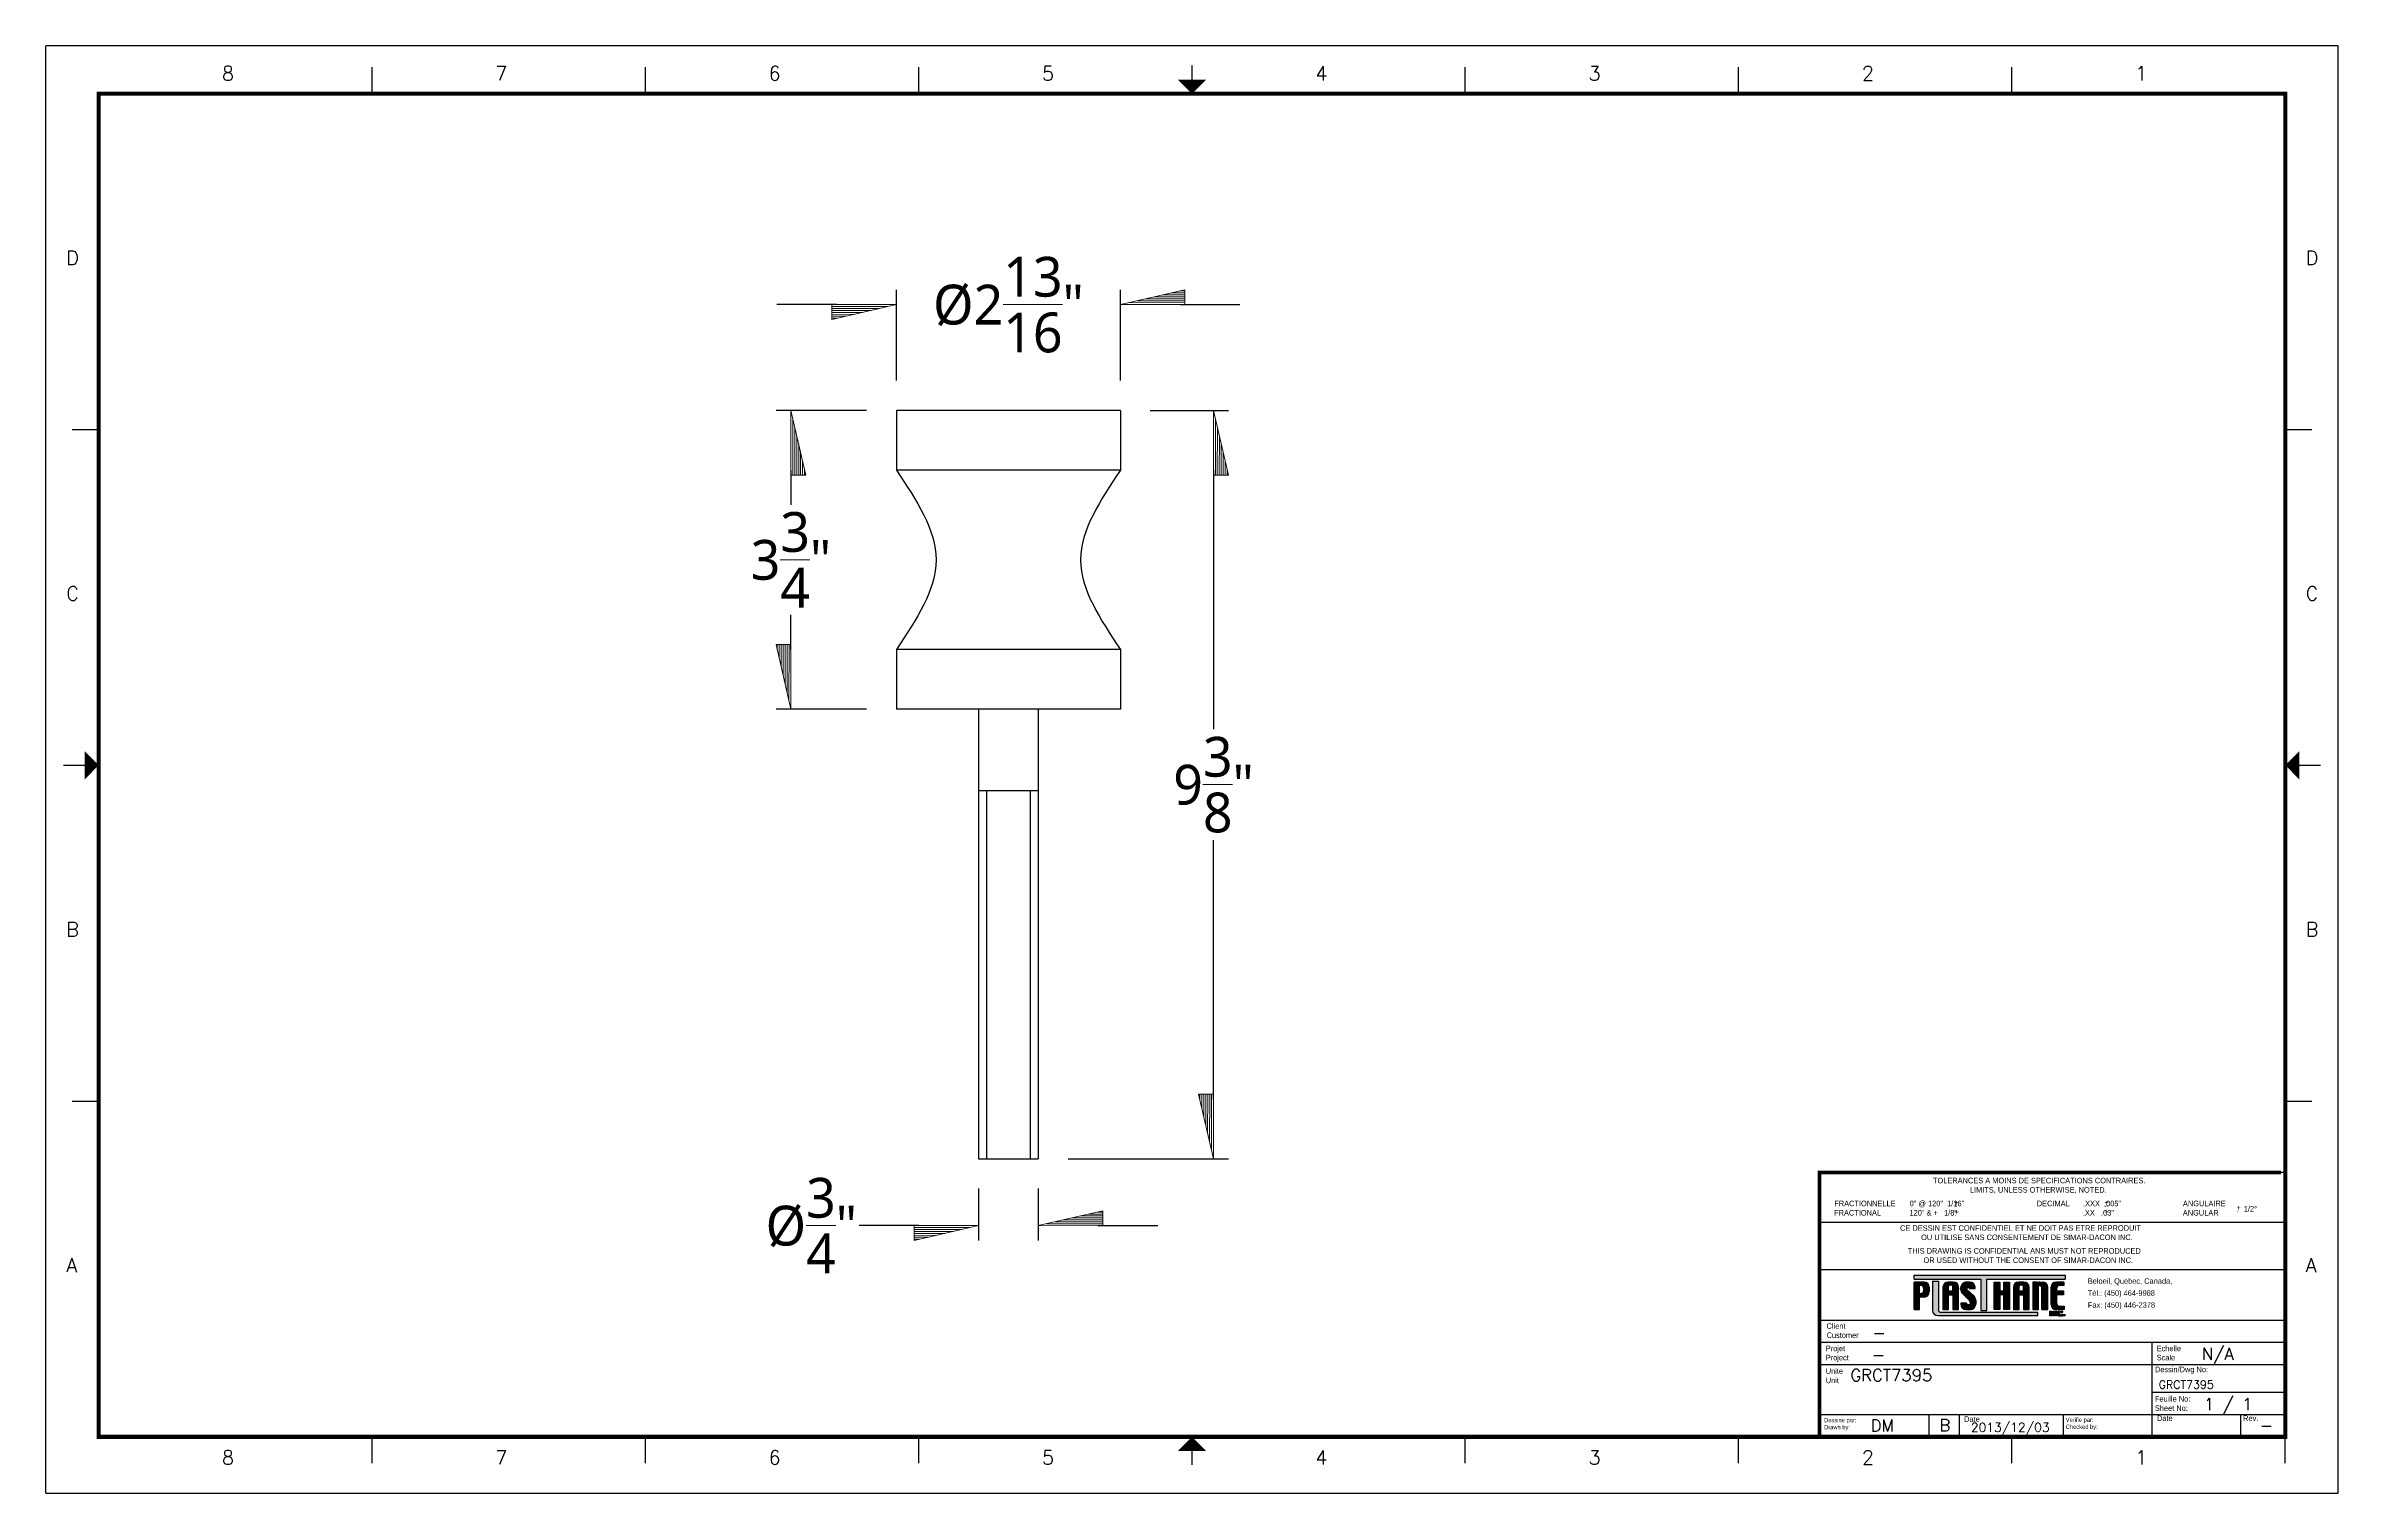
# Paper-space layout 'Layout1' of a CAD drawing. Extents: x 0 to 17, y 0 to 10.7.
# The model-space entities are those that its viewports show. They can reach past a viewport. Long polylines and large blocks are cut down to what shows.
import ezdxf

# ---------------------------------------------------------------- set-up
doc = ezdxf.new("R2010")
doc.units = 0
doc.header["$LTSCALE"] = 0.5
doc.header["$MEASUREMENT"] = 0
doc.layers.get('0').update_dxf_attribs({"linetype": 'CONTINUOUS'})
doc.layers.get('DEFPOINTS').update_dxf_attribs({"linetype": 'CONTINUOUS'})
doc.layers.add('AM_5', color=3, linetype='CONTINUOUS', lineweight=15)
doc.layers.add('CARTOUCHE', color=2, linetype='CONTINUOUS')
doc.layers.add('VUES', color=7, linetype='CONTINUOUS')
doc.layers.get('VUES').off()
doc.styles.add('CARTOUCHE', font='ROMANS.SHX', dxfattribs={"height": 0.1})
doc.styles.add('CARTOUCHE_2', font='ROMANS.SHX', dxfattribs={"height": 0.075})
doc.styles.add('pamphlet', font='segoeui.ttf', dxfattribs={"height": 0.5})
doc.styles.add('ROMANS', font='romans.shx')
doc.styles.add('STD1_1', font='stylu.ttf', dxfattribs={"height": 1})
doc.dimstyles.new('PAMPHLET$0', dxfattribs={"dimtxt": 0.5, "dimasz": 1.5, "dimexe": 0.1875, "dimexo": 0.375, "dimgap": 0.09375, "dimtad": 0, "dimtih": 1, "dimtoh": 1, "dimdec": 4, "dimzin": 0, "dimdsep": 46, "dimlunit": 4, "dimtxsty": 'pamphlet', "dimblk1": 'BFL', "dimblk2": 'BFL', "dimsah": 1, "dimcen": -0.09375, "dimadec": 0, "dimazin": 0, "dimtfac": 1, "dimtdec": 4, "dimtofl": 0, "dimtmove": 0, "dimatfit": 1, "dimldrblk": 'BFL', "dimfxl": 0, "dimtolj": 1, "dimtzin": 0, "dimarcsym": 0})

# ---------------------------------------------------------------- blocks, each defined once
blk = doc.blocks.new('CADRE_FORMAT_B')
at = {"layer": 'CARTOUCHE'}
for p, q in [((0, 0), (0, 10.735)), ((17, 10.735), (0, 10.735)), ((17, 0), (17, 10.735)), ((2.419, 10.38), (2.419, 10.576)), ((4.446, 10.38), (4.446, 10.576)), ((6.473, 10.38), (6.473, 10.576)), ((8.5, 10.38), (8.5, 10.576)), ((8.5, 10.38), (8.5, 10.576)), ((10.527, 10.38), (10.527, 10.576)), ((12.554, 10.38), (12.554, 10.576)), ((14.581, 10.38), (14.581, 10.576)), ((0.196, 7.889), (0.392, 7.889)), ((16.608, 7.889), (16.804, 7.889)), ((0.131, 5.399), (0.392, 5.399)), ((0.196, 5.399), (0.392, 5.399)), ((16.608, 5.399), (16.869, 5.399)), ((16.608, 5.399), (16.804, 5.399)), ((0.196, 2.908), (0.392, 2.908)), ((16.608, 2.908), (16.804, 2.908)), ((2.419, 0.222), (2.419, 0.418)), ((4.446, 0.222), (4.446, 0.418)), ((6.473, 0.222), (6.473, 0.418)), ((8.5, 0.222), (8.5, 0.418)), ((8.5, 0.222), (8.5, 0.418)), ((10.527, 0.222), (10.527, 0.418)), ((12.554, 0.222), (12.554, 0.418)), ((14.581, 0.222), (14.581, 0.418)), ((16.608, 0.222), (16.608, 0.418)), ((0, 0), (17, 0))]:
    blk.add_line(p, q, dxfattribs=at)
at = {"layer": 'CARTOUCHE', "const_width": 0.0105}
for points in [[(8.5, 10.589), (8.5, 10.484)], [(0.183, 5.399), (0.288, 5.399)], [(16.681, 5.43), (16.681, 5.43)], [(8.5, 0.209), (8.5, 0.313)]]:
    blk.add_lwpolyline(points, dxfattribs=at)
at = {"layer": 'CARTOUCHE', "const_width": 0.0312}
blk.add_lwpolyline([(16.608, 10.38), (0.392, 10.38), (0.392, 0.418), (16.608, 0.418)], close=True, dxfattribs=at)
at = {"layer": 'CARTOUCHE'}
for points in [[(8.395, 10.484), (8.605, 10.484), (8.5, 10.38)], [(0.288, 5.294), (0.288, 5.503), (0.392, 5.399)], [(16.712, 5.294), (16.712, 5.503), (16.608, 5.399)], [(8.395, 0.313), (8.605, 0.313), (8.5, 0.418)]]:
    blk.add_solid(points, dxfattribs=at)
at = {"layer": 'CARTOUCHE', "style": 'ROMANS'}
for s, p in [('8', (1.306, 10.478)), ('7', (3.333, 10.478)), ('6', (5.36, 10.478)), ('5', (7.387, 10.478)), ('4', (9.414, 10.478)), ('3', (11.441, 10.478)), ('2', (13.468, 10.478)), ('1', (15.495, 10.478)), ('D', (0.151, 9.11)), ('D', (16.759, 9.11)), ('C', (0.151, 6.62)), ('C', (16.759, 6.62)), ('B', (0.151, 4.129)), ('B', (16.759, 4.129)), ('A', (0.151, 1.639)), ('A', (16.759, 1.639)), ('8', (1.306, 0.212)), ('7', (3.333, 0.212)), ('6', (5.36, 0.212)), ('5', (7.387, 0.212)), ('4', (9.414, 0.212)), ('3', (11.441, 0.212)), ('2', (13.468, 0.212)), ('1', (15.495, 0.212))]:
    blk.add_text(s, height=0.105, dxfattribs=at).set_placement(p)
blk = doc.blocks.new('DESCRIPTIONDELACARTOUCHEFORMATB')
at = {"layer": 'CARTOUCHE'}
for tag, p, height, style in [('CLIENT', (-2.075, 0.195), 0.0891, 'CARTOUCHE'), ('PROJET', (-2.08, 0.03), 0.0891, 'CARTOUCHE'), ('ÉCHELLE', (0.368, 0.035), 0.0891, 'CARTOUCHE'), ('DESCRIPTION1', (-2.238, -0.122), 0.0891, 'CARTOUCHE'), ('DESCRIPTION2', (-2.238, -0.236), 0.0891, 'CARTOUCHE'), ('#DESSIN', (0.048, -0.178), 0.0891, 'CARTOUCHE'), ('DESCRIPTION3', (-2.237, -0.349), 0.0891, 'CARTOUCHE'), ('#FEUILLE', (0.384, -0.338), 0.0891, 'CARTOUCHE'), ('DESSINÉ', (-2.088, -0.496), 0.0891, 'CARTOUCHE'), ('FORMAT', (-1.578, -0.494), 0.0891, 'CARTOUCHE'), ('DATECONCEPTION', (-1.345, -0.498), 0.0668, 'CARTOUCHE_2'), ('VÉRIFIÉ_PAR', (-0.305, -0.493), 0.0891, 'CARTOUCHE'), ('DATEVÉRIFICATION', (0.193, -0.493), 0.0891, 'CARTOUCHE'), ('RÉVISION', (0.798, -0.493), 0.0891, 'CARTOUCHE')]:
    blk.add_attdef(tag, p, '', height=height, dxfattribs=dict(at, style=style))
blk = doc.blocks.new('BFL')
for p, q in [((0, 0), (-1.08, 0.001)), ((-1.08, 0.001), (-1.08, -0.249)), ((0, 0), (-1.08, -0.249)), ((-0.141, -0.033), (-1.08, -0.031)), ((-0.283, -0.065), (-1.08, -0.064)), ((-0.424, -0.098), (-1.08, -0.097)), ((-0.565, -0.13), (-1.08, -0.13)), ((-0.707, -0.163), (-1.08, -0.162)), ((-0.848, -0.195), (-1.08, -0.195)), ((-0.99, -0.228), (-1.08, -0.228))]:
    blk.add_line(p, q)
blk = doc.blocks.new('*D8')
at = {"layer": 'AM_5', "color": 0, "lineweight": -2, "ltscale": 0.75, "transparency": 16777216}
for p, q in [((199.511, 102.716), (198.375, 102.716)), ((198.562, 101.966), (198.562, 101.531)), ((198.562, 99.716), (198.562, 100.152)), ((199.511, 98.966), (198.375, 98.966))]:
    blk.add_line(p, q, dxfattribs=at)
at = {"layer": 'DEFPOINTS', "color": 0, "ltscale": 0.75, "transparency": 16777216}
for p in [(199.886, 102.716), (198.562, 98.966), (199.886, 98.966)]:
    blk.add_point(p, dxfattribs=at)
at = {"layer": 'AM_5', "color": 0, "lineweight": -2, "ltscale": 0.75, "transparency": 16777216, "xscale": 0.75, "yscale": 0.75, "zscale": 0.75}
for p, rotation in [((198.562, 102.716), 90), ((198.562, 98.966), 270)]:
    blk.add_blockref('BFL', p, dxfattribs=dict(at, rotation=rotation))
at = {"layer": 'AM_5', "color": 0, "ltscale": 0.75, "transparency": 16777216, "insert": (198.562, 100.841), "char_height": 0.5, "attachment_point": 5, "style": 'pamphlet'}
blk.add_mtext('\\A1;3{\\H1.000000x;\\S3/4;}"', dxfattribs=at)
blk = doc.blocks.new('*D9')
at = {"layer": 'AM_5', "color": 0, "lineweight": -2, "ltscale": 0.75, "transparency": 16777216}
for p, q in [((203.074, 102.716), (204.055, 102.716)), ((203.868, 101.966), (203.868, 98.716)), ((203.868, 94.07), (203.868, 97.32)), ((202.042, 93.32), (204.055, 93.32))]:
    blk.add_line(p, q, dxfattribs=at)
at = {"layer": 'DEFPOINTS', "color": 0, "ltscale": 0.75, "transparency": 16777216}
for p in [(202.699, 102.716), (201.667, 93.32), (203.868, 93.32)]:
    blk.add_point(p, dxfattribs=at)
at = {"layer": 'AM_5', "color": 0, "lineweight": -2, "ltscale": 0.75, "transparency": 16777216, "xscale": 0.75, "yscale": 0.75, "zscale": 0.75}
for p, rotation in [((203.868, 102.716), 90), ((203.868, 93.32), 270)]:
    blk.add_blockref('BFL', p, dxfattribs=dict(at, rotation=rotation))
at = {"layer": 'AM_5', "color": 0, "ltscale": 0.75, "transparency": 16777216, "insert": (203.868, 98.018), "char_height": 0.5, "attachment_point": 5, "style": 'pamphlet'}
blk.add_mtext('\\A1;9{\\H1.000000x;\\S3/8;}"', dxfattribs=at)
blk = doc.blocks.new('*D10')
at = {"layer": 'AM_5', "color": 0, "lineweight": -2, "ltscale": 0.75, "transparency": 16777216}
for p, q in [((199.886, 103.091), (199.886, 104.233)), ((202.699, 103.091), (202.699, 104.233)), ((199.136, 104.046), (198.386, 104.046)), ((203.449, 104.046), (204.199, 104.046))]:
    blk.add_line(p, q, dxfattribs=at)
at = {"layer": 'DEFPOINTS', "color": 0, "ltscale": 0.75, "transparency": 16777216}
for p in [(199.886, 104.046), (199.886, 102.716), (202.699, 102.716)]:
    blk.add_point(p, dxfattribs=at)
at = {"layer": 'AM_5', "color": 0, "lineweight": -2, "ltscale": 0.75, "transparency": 16777216, "xscale": 0.75, "yscale": 0.75, "zscale": 0.75, "rotation": 180}
blk.add_blockref('BFL', (202.699, 104.046), dxfattribs=at)
at = {"layer": 'AM_5', "color": 0, "lineweight": -2, "ltscale": 0.75, "transparency": 16777216, "xscale": 0.75, "yscale": 0.75, "zscale": 0.75}
blk.add_blockref('BFL', (199.886, 104.046), dxfattribs=at)
at = {"layer": 'AM_5', "color": 0, "ltscale": 0.75, "transparency": 16777216, "insert": (201.293, 104.046), "char_height": 0.5, "attachment_point": 5, "style": 'pamphlet'}
blk.add_mtext('\\A1;%%C2{\\H1.000000x;\\S13/16;}"', dxfattribs=at)
blk = doc.blocks.new('*D11')
at = {"layer": 'AM_5', "color": 0, "lineweight": -2, "ltscale": 0.75, "transparency": 16777216}
for p, q in [((200.919, 92.945), (200.919, 92.292)), ((201.667, 92.945), (201.667, 92.292)), ((200.169, 92.48), (199.419, 92.48)), ((202.417, 92.48), (203.167, 92.48))]:
    blk.add_line(p, q, dxfattribs=at)
at = {"layer": 'DEFPOINTS', "color": 0, "ltscale": 0.75, "transparency": 16777216}
for p in [(200.919, 93.32), (201.667, 93.32), (200.919, 92.48)]:
    blk.add_point(p, dxfattribs=at)
at = {"layer": 'AM_5', "color": 0, "lineweight": -2, "ltscale": 0.75, "transparency": 16777216, "xscale": 0.75, "yscale": 0.75, "zscale": 0.75}
blk.add_blockref('BFL', (200.919, 92.48), dxfattribs=at)
at = {"layer": 'AM_5', "color": 0, "lineweight": -2, "ltscale": 0.75, "transparency": 16777216, "xscale": 0.75, "yscale": 0.75, "zscale": 0.75, "rotation": 180}
blk.add_blockref('BFL', (201.667, 92.48), dxfattribs=at)
at = {"layer": 'AM_5', "color": 0, "ltscale": 0.75, "transparency": 16777216, "insert": (198.818, 92.48), "char_height": 0.5, "attachment_point": 5, "style": 'pamphlet'}
blk.add_mtext('\\A1;%%C{\\H1.000000x;\\S3/4;}"', dxfattribs=at)

msp = doc.modelspace()

# ---------------------------------------------------------------- linework, layer by layer
for p, q in [((202.69889, 102.71636), (199.88639, 102.71636)), ((199.88639, 102.71636), (199.88639, 101.96636)), ((202.69889, 102.71636), (202.69889, 101.96636)), ((202.69889, 101.96636), (199.88639, 101.96636)), ((199.88639, 99.71636), (199.88639, 98.96636)), ((202.69889, 99.71636), (199.88639, 99.71636)), ((202.69889, 99.71636), (202.69889, 98.96636)), ((202.69889, 98.96636), (199.88639, 98.96636)), ((200.91764, 98.96636), (200.91764, 97.94506)), ((201.66764, 98.96636), (201.66764, 97.94506)), ((200.91764, 97.94506), (201.66764, 97.94506)), ((200.91854, 97.94506), (200.91854, 93.32006)), ((201.01854, 97.94506), (201.01854, 93.32006)), ((201.56674, 97.94506), (201.56674, 93.32006)), ((201.66674, 97.94506), (201.66674, 93.32006)), ((200.91854, 93.32006), (201.66674, 93.32006))]:
    msp.add_line(p, q)
for points in [[(199.88639, 101.96636), (200.38639, 100.84136), (199.88639, 99.71636)], [(202.69889, 101.96636), (202.19889, 100.84136), (202.69889, 99.71636)]]:
    msp.add_spline(points, degree=3)

# ---------------------------------------------------------------- dimensions: what is measured, and where the dimension line sits
at = {"layer": 'AM_5', "color": 0, "ltscale": 0.75}
dim = msp.add_linear_dim(base=(199.88639, 104.04571), p1=(202.69889, 102.71636), p2=(199.88639, 102.71636), text='%%C<>', dimstyle='PAMPHLET$0', override={"dimasz": 0.75}, dxfattribs=at)
dim.commit()
dim.dimension.update_dxf_attribs({"geometry": '*D10', "text_midpoint": (201.29264, 104.04571)})
for base, p1, p2, picture, middle in [((198.56248, 98.96636), (199.88639, 102.71636), (199.88639, 98.96636), '*D8', (198.56248, 100.84136)), ((203.86775, 93.32006), (202.69889, 102.71636), (201.66674, 93.32006), '*D9', (203.86775, 98.01821))]:
    dim = msp.add_linear_dim(base=base, p1=p1, p2=p2, angle=90, dimstyle='PAMPHLET$0', override={"dimasz": 0.75}, dxfattribs=at)
    dim.commit()
    dim.dimension.update_dxf_attribs({"geometry": picture, "text_midpoint": middle})
dim = msp.add_linear_dim(base=(200.91854, 92.47985), p1=(201.66674, 93.32006), p2=(200.91854, 93.32006), angle=0, text='%%C<>', dimstyle='PAMPHLET$0', override={"dimasz": 0.75}, dxfattribs=at)
dim.commit()
dim.dimension.update_dxf_attribs({"geometry": '*D11', "text_midpoint": (198.81813, 92.47985)})

psp = doc.layouts.get("Layout1")

# ---------------------------------------------------------------- hatches: boundary and pattern name
for points in [[(13.856, 1.587), (14.351, 1.587), (14.351, 1.356), (14.395, 1.356), (14.395, 1.587), (14.975, 1.587), (14.975, 1.618), (13.856, 1.618)], [(14.491, 1.361), (14.491, 1.472), (14.521, 1.472), (14.521, 1.361), (14.563, 1.361), (14.563, 1.566), (14.521, 1.566), (14.521, 1.5), (14.491, 1.5), (14.491, 1.566), (14.449, 1.566), (14.449, 1.361)]]:
    psp.add_hatch(color=2).paths.add_polyline_path(points)
h = psp.add_hatch(color=2)
edge = h.paths.add_edge_path()
edge.add_arc((13.929, 1.527), 0.0391, 0, 90)
edge.add_line((13.929, 1.566), (13.856, 1.566))
edge.add_line((13.856, 1.566), (13.856, 1.362))
edge.add_line((13.856, 1.362), (13.895, 1.362))
edge.add_line((13.895, 1.362), (13.895, 1.455))
edge.add_line((13.895, 1.455), (13.929, 1.455))
edge.add_arc((13.929, 1.494), 0.0391, 270, 360)
edge.add_line((13.968, 1.494), (13.968, 1.527))
edge = h.paths.add_edge_path(flags=16)
edge.add_line((13.895, 1.48), (13.895, 1.542))
edge.add_line((13.895, 1.542), (13.905, 1.542))
edge.add_arc((13.905, 1.52), 0.0215, 0, 90, ccw=False)
edge.add_line((13.926, 1.52), (13.926, 1.502))
edge.add_arc((13.905, 1.502), 0.0215, -90, 0, ccw=False)
edge.add_line((13.905, 1.48), (13.895, 1.48))
h = psp.add_hatch(color=2)
edge = h.paths.add_edge_path()
edge.add_line((14.774, 1.341), (14.054, 1.341))
edge.add_arc((14.054, 1.361), 0.0195, 180, 270, ccw=False)
edge.add_line((14.035, 1.361), (14.035, 1.572))
edge.add_line((14.035, 1.572), (13.992, 1.572))
edge.add_line((13.992, 1.572), (13.992, 1.356))
edge.add_arc((14.031, 1.356), 0.0391, 180, 270)
edge.add_line((14.031, 1.317), (14.774, 1.317))
edge.add_line((14.774, 1.317), (14.774, 1.341))
h = psp.add_hatch(color=2)
edge = h.paths.add_edge_path()
edge.add_line((14.146, 1.566), (14.108, 1.566))
edge.add_arc((14.108, 1.527), 0.0391, 90, 180)
edge.add_line((14.068, 1.527), (14.068, 1.361))
edge.add_line((14.068, 1.361), (14.111, 1.361))
edge.add_line((14.111, 1.361), (14.111, 1.472))
edge.add_line((14.111, 1.472), (14.142, 1.472))
edge.add_line((14.142, 1.472), (14.142, 1.361))
edge.add_line((14.142, 1.361), (14.185, 1.361))
edge.add_line((14.185, 1.361), (14.185, 1.527))
edge.add_arc((14.146, 1.527), 0.0391, 0, 90)
edge = h.paths.add_edge_path(flags=16)
edge.add_line((14.111, 1.5), (14.111, 1.534))
edge.add_arc((14.119, 1.534), 0.00781, 90, 180, ccw=False)
edge.add_line((14.119, 1.542), (14.134, 1.542))
edge.add_arc((14.134, 1.534), 0.00781, 0, 90, ccw=False)
edge.add_line((14.142, 1.534), (14.142, 1.5))
edge.add_line((14.142, 1.5), (14.111, 1.5))
h = psp.add_hatch(color=2)
edge = h.paths.add_edge_path()
edge.add_line((14.266, 1.518), (14.308, 1.518))
edge.add_line((14.308, 1.518), (14.308, 1.527))
edge.add_arc((14.268, 1.527), 0.0391, 0, 90)
edge.add_line((14.268, 1.566), (14.247, 1.566))
edge.add_arc((14.247, 1.52), 0.0469, 90, 180)
edge.add_line((14.2, 1.52), (14.2, 1.514))
edge.add_arc((14.247, 1.514), 0.0469, 180, 224.6603)
edge.add_line((14.213, 1.481), (14.265, 1.429))
edge.add_arc((14.251, 1.416), 0.0195, 0, 44.6603, ccw=False)
edge.add_line((14.27, 1.416), (14.27, 1.403))
edge.add_arc((14.256, 1.403), 0.0139, -180, 0, ccw=False)
edge.add_line((14.243, 1.403), (14.243, 1.41))
edge.add_line((14.243, 1.41), (14.201, 1.41))
edge.add_line((14.201, 1.41), (14.201, 1.401))
edge.add_arc((14.24, 1.401), 0.0391, 180, 270)
edge.add_line((14.24, 1.362), (14.273, 1.362))
edge.add_arc((14.273, 1.401), 0.0391, 270, 360)
edge.add_line((14.312, 1.401), (14.312, 1.432))
edge.add_arc((14.273, 1.432), 0.0391, 0, 46.6435)
edge.add_line((14.3, 1.46), (14.244, 1.513))
edge.add_arc((14.253, 1.523), 0.0132, 0, 226.6435, ccw=False)
edge.add_line((14.266, 1.523), (14.266, 1.518))
h = psp.add_hatch(color=2)
edge = h.paths.add_edge_path()
edge.add_line((14.666, 1.472), (14.666, 1.361))
edge.add_line((14.666, 1.361), (14.708, 1.361))
edge.add_line((14.708, 1.361), (14.708, 1.527))
edge.add_arc((14.669, 1.527), 0.0391, 0, 90)
edge.add_line((14.669, 1.566), (14.631, 1.566))
edge.add_arc((14.631, 1.527), 0.0391, 90, 180)
edge.add_line((14.592, 1.527), (14.592, 1.361))
edge.add_line((14.592, 1.361), (14.634, 1.361))
edge.add_line((14.634, 1.361), (14.634, 1.472))
edge.add_line((14.634, 1.472), (14.666, 1.472))
edge = h.paths.add_edge_path(flags=16)
edge.add_arc((14.642, 1.534), 0.00781, 90, 180, ccw=False)
edge.add_line((14.642, 1.542), (14.658, 1.542))
edge.add_arc((14.658, 1.534), 0.00781, 0, 90, ccw=False)
edge.add_line((14.666, 1.534), (14.666, 1.5))
edge.add_line((14.666, 1.5), (14.634, 1.5))
edge.add_line((14.634, 1.5), (14.634, 1.534))
h = psp.add_hatch(color=2)
edge = h.paths.add_edge_path()
edge.add_arc((14.784, 1.52), 0.0195, 0, 90, ccw=False)
edge.add_line((14.803, 1.52), (14.803, 1.361))
edge.add_line((14.803, 1.361), (14.847, 1.361))
edge.add_line((14.847, 1.361), (14.847, 1.527))
edge.add_arc((14.808, 1.527), 0.0391, 0, 90)
edge.add_line((14.808, 1.566), (14.785, 1.566))
edge.add_arc((14.785, 1.559), 0.00781, 90, 180)
edge.add_line((14.777, 1.559), (14.777, 1.558))
edge.add_line((14.777, 1.558), (14.77, 1.558))
edge.add_line((14.77, 1.558), (14.77, 1.566))
edge.add_line((14.77, 1.566), (14.735, 1.566))
edge.add_line((14.735, 1.566), (14.735, 1.361))
edge.add_line((14.735, 1.361), (14.778, 1.361))
edge.add_line((14.778, 1.361), (14.778, 1.54))
edge.add_line((14.778, 1.54), (14.784, 1.54))
h = psp.add_hatch(color=2)
edge = h.paths.add_edge_path()
edge.add_line((14.962, 1.471), (14.962, 1.5))
edge.add_line((14.962, 1.5), (14.912, 1.5))
edge.add_line((14.912, 1.5), (14.912, 1.521))
edge.add_arc((14.932, 1.521), 0.0195, 90, 180, ccw=False)
edge.add_line((14.932, 1.541), (14.965, 1.541))
edge.add_line((14.965, 1.541), (14.965, 1.566))
edge.add_line((14.965, 1.566), (14.91, 1.566))
edge.add_arc((14.91, 1.527), 0.0391, 90, 180)
edge.add_line((14.87, 1.527), (14.87, 1.4))
edge.add_arc((14.91, 1.4), 0.0391, 180, 270)
edge.add_line((14.91, 1.361), (14.969, 1.361))
edge.add_line((14.969, 1.361), (14.969, 1.387))
edge.add_line((14.969, 1.387), (14.932, 1.387))
edge.add_arc((14.932, 1.406), 0.0195, 180, 270, ccw=False)
edge.add_line((14.912, 1.406), (14.912, 1.471))
edge.add_line((14.912, 1.471), (14.962, 1.471))
h = psp.add_hatch(color=2)
edge = h.paths.add_edge_path()
edge.add_line((14.873, 1.35), (14.863, 1.35))
edge.add_arc((14.863, 1.348), 0.00195, 90, 180)
edge.add_line((14.861, 1.348), (14.861, 1.318))
edge.add_arc((14.863, 1.318), 0.00195, 180, 270)
edge.add_line((14.863, 1.316), (14.873, 1.316))
edge.add_arc((14.873, 1.318), 0.00195, 270, 360)
edge.add_line((14.875, 1.318), (14.875, 1.348))
edge.add_arc((14.873, 1.348), 0.00195, 360, 450)
h = psp.add_hatch(color=2)
edge = h.paths.add_edge_path()
edge.add_line((14.899, 1.345), (14.901, 1.345))
edge.add_arc((14.901, 1.343), 0.00195, 0, 90, ccw=False)
edge.add_line((14.903, 1.343), (14.903, 1.318))
edge.add_arc((14.905, 1.318), 0.00195, 180, 270)
edge.add_line((14.905, 1.316), (14.915, 1.316))
edge.add_arc((14.915, 1.318), 0.00195, 270, 360)
edge.add_line((14.917, 1.318), (14.917, 1.348))
edge.add_arc((14.915, 1.348), 0.00195, 360, 450)
edge.add_line((14.915, 1.35), (14.885, 1.35))
edge.add_arc((14.885, 1.348), 0.00195, 90, 180)
edge.add_line((14.883, 1.348), (14.883, 1.318))
edge.add_arc((14.885, 1.318), 0.00195, 180, 270)
edge.add_line((14.885, 1.316), (14.895, 1.316))
edge.add_arc((14.895, 1.318), 0.00195, 270, 360)
edge.add_line((14.897, 1.318), (14.897, 1.343))
edge.add_arc((14.899, 1.343), 0.00195, 90, 180, ccw=False)
h = psp.add_hatch(color=2)
edge = h.paths.add_edge_path()
edge.add_line((14.925, 1.316), (14.956, 1.316))
edge.add_arc((14.956, 1.318), 0.00195, 270, 360)
edge.add_line((14.958, 1.318), (14.958, 1.322))
edge.add_arc((14.956, 1.322), 0.00195, 0, 90)
edge.add_line((14.956, 1.324), (14.945, 1.324))
edge.add_arc((14.945, 1.322), 0.00198, 90.3019, 172.9946)
edge.add_arc((14.941, 1.322), 0.00195, -90, 0, ccw=False)
edge.add_line((14.941, 1.32), (14.939, 1.32))
edge.add_arc((14.939, 1.322), 0.00195, 180, 270, ccw=False)
edge.add_line((14.937, 1.322), (14.937, 1.343))
edge.add_arc((14.939, 1.343), 0.00195, 90, 180, ccw=False)
edge.add_line((14.939, 1.345), (14.941, 1.345))
edge.add_arc((14.941, 1.343), 0.00195, 0, 90, ccw=False)
edge.add_arc((14.945, 1.344), 0.00198, 187.0054, 269.6981)
edge.add_line((14.945, 1.342), (14.956, 1.342))
edge.add_arc((14.956, 1.344), 0.00195, 270, 360)
edge.add_line((14.958, 1.344), (14.958, 1.348))
edge.add_arc((14.956, 1.348), 0.00195, 0, 90)
edge.add_line((14.956, 1.35), (14.925, 1.35))
edge.add_arc((14.925, 1.348), 0.00195, 90, 180)
edge.add_line((14.923, 1.348), (14.923, 1.318))
edge.add_arc((14.925, 1.318), 0.00195, 180, 270)
h = psp.add_hatch(color=2)
edge = h.paths.add_edge_path()
edge.add_line((14.975, 1.318), (14.975, 1.322))
edge.add_arc((14.973, 1.322), 0.00195, 360, 450)
edge.add_line((14.973, 1.324), (14.963, 1.324))
edge.add_arc((14.963, 1.322), 0.00195, 90, 180)
edge.add_line((14.961, 1.322), (14.961, 1.318))
edge.add_arc((14.963, 1.318), 0.00195, 180, 270)
edge.add_line((14.963, 1.316), (14.973, 1.316))
edge.add_arc((14.973, 1.318), 0.00195, 270, 360)

# ---------------------------------------------------------------- linework, layer by layer
at = {"color": 2}
for p, q in [((13.856, 1.618), (14.975, 1.618)), ((13.856, 1.587), (13.856, 1.618)), ((13.856, 1.587), (14.351, 1.587)), ((13.856, 1.362), (13.856, 1.566)), ((13.929, 1.566), (13.856, 1.566)), ((13.895, 1.48), (13.895, 1.542)), ((13.895, 1.542), (13.905, 1.542)), ((13.992, 1.572), (14.035, 1.572)), ((13.992, 1.572), (13.992, 1.356)), ((14.035, 1.572), (14.035, 1.361)), ((14.146, 1.566), (14.108, 1.566)), ((14.111, 1.5), (14.111, 1.534)), ((14.134, 1.542), (14.119, 1.542)), ((14.142, 1.5), (14.142, 1.534)), ((14.268, 1.566), (14.247, 1.566)), ((14.351, 1.587), (14.351, 1.356)), ((14.395, 1.587), (14.975, 1.587)), ((14.395, 1.356), (14.395, 1.587)), ((14.449, 1.566), (14.491, 1.566)), ((14.449, 1.361), (14.449, 1.566)), ((14.491, 1.566), (14.491, 1.5)), ((14.521, 1.5), (14.521, 1.566)), ((14.521, 1.566), (14.563, 1.566)), ((14.563, 1.566), (14.563, 1.361)), ((14.669, 1.566), (14.631, 1.566)), ((14.634, 1.5), (14.634, 1.534)), ((14.658, 1.542), (14.642, 1.542)), ((14.666, 1.5), (14.666, 1.534)), ((14.735, 1.566), (14.735, 1.361)), ((14.77, 1.566), (14.735, 1.566)), ((14.77, 1.566), (14.77, 1.558)), ((14.77, 1.558), (14.777, 1.558)), ((14.777, 1.558), (14.777, 1.559)), ((14.778, 1.361), (14.778, 1.54)), ((14.778, 1.54), (14.784, 1.54)), ((14.785, 1.566), (14.808, 1.566)), ((14.965, 1.566), (14.91, 1.566)), ((14.965, 1.541), (14.932, 1.541)), ((14.965, 1.566), (14.965, 1.541)), ((14.975, 1.618), (14.975, 1.587)), ((13.856, 1.362), (13.895, 1.362)), ((13.895, 1.48), (13.905, 1.48)), ((13.895, 1.362), (13.895, 1.455)), ((13.895, 1.455), (13.929, 1.455)), ((13.926, 1.52), (13.926, 1.502)), ((13.968, 1.527), (13.968, 1.494)), ((14.068, 1.527), (14.068, 1.361)), ((14.068, 1.361), (14.111, 1.361)), ((14.111, 1.5), (14.142, 1.5)), ((14.111, 1.361), (14.111, 1.472)), ((14.111, 1.472), (14.142, 1.472)), ((14.142, 1.472), (14.142, 1.361)), ((14.142, 1.361), (14.185, 1.361)), ((14.185, 1.361), (14.185, 1.527)), ((14.2, 1.514), (14.2, 1.52)), ((14.243, 1.41), (14.201, 1.41)), ((14.201, 1.41), (14.201, 1.401)), ((14.213, 1.481), (14.265, 1.429)), ((14.24, 1.362), (14.273, 1.362)), ((14.243, 1.41), (14.243, 1.403)), ((14.244, 1.513), (14.3, 1.46)), ((14.266, 1.518), (14.266, 1.523)), ((14.266, 1.518), (14.308, 1.518)), ((14.27, 1.416), (14.27, 1.403)), ((14.308, 1.518), (14.308, 1.527)), ((14.312, 1.432), (14.312, 1.401)), ((14.491, 1.361), (14.449, 1.361)), ((14.491, 1.5), (14.521, 1.5)), ((14.521, 1.472), (14.491, 1.472)), ((14.491, 1.472), (14.491, 1.361)), ((14.521, 1.361), (14.521, 1.472)), ((14.563, 1.361), (14.521, 1.361)), ((14.592, 1.527), (14.592, 1.361)), ((14.592, 1.361), (14.634, 1.361)), ((14.634, 1.5), (14.666, 1.5)), ((14.634, 1.361), (14.634, 1.472)), ((14.634, 1.472), (14.666, 1.472)), ((14.666, 1.472), (14.666, 1.361)), ((14.666, 1.361), (14.708, 1.361)), ((14.708, 1.361), (14.708, 1.527)), ((14.735, 1.361), (14.778, 1.361)), ((14.803, 1.361), (14.803, 1.52)), ((14.803, 1.361), (14.847, 1.361)), ((14.847, 1.361), (14.847, 1.527)), ((14.87, 1.527), (14.87, 1.4)), ((14.969, 1.361), (14.91, 1.361)), ((14.912, 1.521), (14.912, 1.5)), ((14.912, 1.5), (14.962, 1.5)), ((14.962, 1.471), (14.912, 1.471)), ((14.912, 1.471), (14.912, 1.406)), ((14.932, 1.387), (14.969, 1.387)), ((14.962, 1.5), (14.962, 1.471)), ((14.969, 1.387), (14.969, 1.361)), ((14.031, 1.317), (14.774, 1.317)), ((14.774, 1.341), (14.054, 1.341)), ((14.351, 1.356), (14.395, 1.356)), ((14.774, 1.317), (14.774, 1.341)), ((14.885, 1.35), (14.915, 1.35)), ((14.917, 1.348), (14.917, 1.345)), ((14.923, 1.318), (14.923, 1.348)), ((14.923, 1.348), (14.923, 1.318)), ((14.925, 1.35), (14.943, 1.35)), ((14.935, 1.35), (14.925, 1.35)), ((14.935, 1.316), (14.925, 1.316)), ((14.925, 1.316), (14.943, 1.316)), ((14.937, 1.322), (14.937, 1.343)), ((14.941, 1.345), (14.939, 1.345)), ((14.941, 1.32), (14.939, 1.32)), ((14.943, 1.35), (14.956, 1.35)), ((14.943, 1.316), (14.956, 1.316)), ((14.956, 1.35), (14.945, 1.35)), ((14.956, 1.342), (14.945, 1.342)), ((14.945, 1.342), (14.956, 1.342)), ((14.956, 1.324), (14.945, 1.324)), ((14.945, 1.324), (14.956, 1.324)), ((14.956, 1.316), (14.945, 1.316)), ((14.958, 1.344), (14.958, 1.348)), ((14.958, 1.322), (14.958, 1.318))]:
    psp.add_line(p, q, dxfattribs=at)
for points in [[(14.863, 1.35), (14.873, 1.35, -0.414214), (14.875, 1.348), (14.875, 1.318, -0.414214), (14.873, 1.316), (14.863, 1.316, -0.414214), (14.861, 1.318), (14.861, 1.348, -0.414214)], [(14.963, 1.324), (14.973, 1.324, -0.414214), (14.975, 1.322), (14.975, 1.318, -0.414214), (14.973, 1.316), (14.963, 1.316, -0.414214), (14.961, 1.318), (14.961, 1.322, -0.414214)]]:
    psp.add_lwpolyline(points, format="xyb", close=True, dxfattribs=at)
psp.add_lwpolyline([(14.903, 1.35), (14.915, 1.35, -0.414214), (14.917, 1.348), (14.917, 1.318, -0.414214), (14.915, 1.316), (14.905, 1.316, -0.414214), (14.903, 1.318), (14.903, 1.343, 0.414214), (14.901, 1.345), (14.899, 1.345, 0.414214), (14.897, 1.343), (14.897, 1.318, -0.414214), (14.895, 1.316), (14.885, 1.316, -0.414214), (14.883, 1.318), (14.883, 1.348, -0.414214), (14.885, 1.35), (14.897, 1.35)], format="xyb", dxfattribs=at)
for centre, radius, start, end in [((13.905, 1.52), 0.0215, 0, 90), ((13.929, 1.527), 0.0391, 0, 90), ((14.108, 1.527), 0.0391, 90, 180), ((14.119, 1.534), 0.00781, 90, 180), ((14.134, 1.534), 0.00781, 0, 90), ((14.146, 1.527), 0.0391, 0, 90), ((14.247, 1.52), 0.0469, 90, 180), ((14.253, 1.523), 0.0132, 0, 226.6435), ((14.268, 1.527), 0.0391, 0, 90), ((14.631, 1.527), 0.0391, 90, 180), ((14.642, 1.534), 0.00781, 90, 180), ((14.658, 1.534), 0.00781, 0, 90), ((14.669, 1.527), 0.0391, 0, 90), ((14.785, 1.559), 0.00781, 90, 180), ((14.784, 1.52), 0.0195, 0, 90), ((14.808, 1.527), 0.0391, 0, 90), ((14.91, 1.527), 0.0391, 90, 180), ((14.932, 1.521), 0.0195, 90, 180), ((13.905, 1.502), 0.0215, 270, 0), ((13.929, 1.494), 0.0391, 270, 0), ((14.054, 1.361), 0.0195, 180, 270), ((14.247, 1.514), 0.0469, 180, 224.6603), ((14.24, 1.401), 0.0391, 180, 270), ((14.256, 1.403), 0.0139, 180, 0), ((14.251, 1.416), 0.0195, 0, 44.6603), ((14.273, 1.401), 0.0391, 270, 0), ((14.273, 1.432), 0.0391, 0, 46.6435), ((14.91, 1.4), 0.0391, 180, 270), ((14.932, 1.406), 0.0195, 180, 270), ((14.031, 1.356), 0.0391, 180, 270), ((14.925, 1.348), 0.00195, 90, 180), ((14.925, 1.348), 0.00195, 90, 180), ((14.925, 1.318), 0.00195, 180, 270), ((14.925, 1.318), 0.00195, 180, 270), ((14.939, 1.343), 0.00195, 90, 180), ((14.939, 1.322), 0.00195, 180, 270), ((14.941, 1.343), 0.00195, 0, 90), ((14.941, 1.322), 0.00195, 270, 0), ((14.945, 1.344), 0.00198, 187.0054, 269.6981), ((14.945, 1.322), 0.00198, 90.3019, 172.9946), ((14.956, 1.348), 0.00195, 0, 90), ((14.956, 1.348), 0.00195, 0, 90), ((14.956, 1.344), 0.00195, 270, 0), ((14.956, 1.344), 0.00195, 270, 0), ((14.956, 1.322), 0.00195, 0, 90), ((14.956, 1.322), 0.00195, 0, 90), ((14.956, 1.318), 0.00195, 270, 0), ((14.956, 1.318), 0.00195, 270, 0)]:
    psp.add_arc(centre, radius, start, end, dxfattribs=at)
at = {"layer": 'CARTOUCHE'}
for p, q in [((16.608, 2.379), (13.154, 2.379)), ((16.577, 2.379), (13.154, 2.379)), ((16.608, 2.008), (13.154, 2.008)), ((16.608, 1.656), (13.154, 1.656)), ((16.608, 1.281), (13.154, 1.281)), ((16.608, 1.117), (13.154, 1.117)), ((15.621, 0.582), (15.621, 1.117)), ((16.608, 0.952), (13.154, 0.952)), ((16.608, 0.747), (15.621, 0.747)), ((16.608, 0.582), (13.154, 0.582)), ((13.968, 0.418), (13.968, 0.582)), ((14.191, 0.418), (14.191, 0.582)), ((14.963, 0.418), (14.963, 0.582)), ((15.621, 0.418), (15.621, 0.582)), ((16.279, 0.418), (16.279, 0.582))]:
    psp.add_line(p, q, dxfattribs=at)
at = {"layer": 'CARTOUCHE', "const_width": 0.0266}
psp.add_lwpolyline([(13.154, 0.418), (13.154, 2.379), (16.577, 2.379)], dxfattribs=at)

# ---------------------------------------------------------------- block references
psp.add_blockref('CADRE_FORMAT_B', (0, 0))
ref = psp.add_blockref('DESCRIPTIONDELACARTOUCHEFORMATB', (15.621, 0.952))
ref.add_attrib('CLIENT', '-', (13.546, 1.147), dxfattribs={"layer": 'CARTOUCHE', "height": 0.0891, "style": 'CARTOUCHE'})
ref.add_attrib('PROJET', '-', (13.541, 0.983), dxfattribs={"layer": 'CARTOUCHE', "height": 0.0891, "style": 'CARTOUCHE'})
ref.add_attrib('DESCRIPTION1', 'GRCT7395', (13.383, 0.831), dxfattribs={"layer": 'CARTOUCHE', "height": 0.0891, "style": 'ROMANS'})
ref.add_attrib('DESSINÉ', 'DM', (13.533, 0.457), dxfattribs={"layer": 'CARTOUCHE', "height": 0.0891, "style": 'CARTOUCHE'})
ref.add_attrib('FORMAT', 'B', (14.043, 0.459), dxfattribs={"layer": 'CARTOUCHE', "height": 0.0891, "style": 'CARTOUCHE'})
ref.add_attrib('DATECONCEPTION', '2013/12/03', (14.276, 0.454), dxfattribs={"layer": 'CARTOUCHE', "height": 0.0668, "style": 'CARTOUCHE_2'})
ref.add_attrib('ÉCHELLE', 'N/A', (15.989, 0.988), dxfattribs={"layer": 'CARTOUCHE', "height": 0.0891, "style": 'CARTOUCHE'})
ref.add_attrib('#DESSIN', 'GRCT7395', (15.669, 0.775), dxfattribs={"layer": 'CARTOUCHE', "height": 0.06, "style": 'CARTOUCHE'})
ref.add_attrib('#FEUILLE', '1 / 1', (16.005, 0.615), dxfattribs={"layer": 'CARTOUCHE', "height": 0.0891, "style": 'CARTOUCHE'})
ref.add_attrib('RÉVISION', '-', (16.419, 0.459), dxfattribs={"layer": 'CARTOUCHE', "height": 0.0891, "style": 'CARTOUCHE'})

# ---------------------------------------------------------------- texts
at = {"layer": 'CARTOUCHE'}
for s, height, p in [('TOLERANCES A MOINS DE SPECIFICATIONS CONTRAIRES.', 0.04111, (13.995, 2.298)), ('LIMITS, UNLESS OTHERWISE, NOTED.', 0.04111, (14.269, 2.229)), ('FRACTIONAL', 0.0411, (13.262, 2.059)), ('FRACTIONNELLE', 0.04111, (13.263, 2.128)), ('0" @ 120"  1/16"', 0.04111, (13.822, 2.128)), ('120" & +   1/8"', 0.04111, (13.821, 2.059)), ('DECIMAL', 0.0411, (14.765, 2.128)), ('.XX   .03"', 0.0411, (15.107, 2.059)), ('.XXX  .005"', 0.04111, (15.108, 2.128)), ('ANGULAR', 0.0411, (15.848, 2.059)), ('ANGULAIRE', 0.0411, (15.849, 2.128)), ('1/2%%d', 0.0411, (16.3, 2.088)), ('CE DESSIN EST CONFIDENTIEL ET NE DOIT PAS ETRE REPRODUIT', 0.04111, (13.751, 1.946)), ('OU UTILISE SANS CONSENTEMENT DE SIMAR-DACON INC.', 0.04111, (13.907, 1.877)), ('THIS DRAWING IS CONFIDENTIAL ANS MUST NOT REPRODUCED', 0.04111, (13.808, 1.776)), ('OR USED WITHOUT THE CONSENT OF SIMAR-DACON INC.', 0.04111, (13.925, 1.707)), ('Beloeil, Quebec, Canada,', 0.04111, (15.143, 1.553)), ('Tél.: (450) 464-9988', 0.04111, (15.143, 1.464)), ('Fax: (450) 446-2378', 0.04111, (15.144, 1.375)), ('Client', 0.0411, (13.206, 1.219)), ('Customer', 0.0411, (13.206, 1.151)), ('Projet', 0.0411, (13.2, 1.053)), ('Project', 0.0411, (13.2, 0.985)), ('Scale', 0.0411, (15.654, 0.985)), ('Echelle', 0.0411, (15.654, 1.053)), ('Unite', 0.0411, (13.2, 0.885)), ('Unit', 0.0411, (13.2, 0.816)), ('Dessin/Dwg No:', 0.04111, (15.641, 0.897)), ('Feuille No:', 0.04111, (15.641, 0.679)), ('Dessine par:', 0.03084, (13.188, 0.526)), ('Date', 0.0411, (14.226, 0.529)), ('Verifie par:', 0.03084, (14.98, 0.529)), ('Sheet No:', 0.0411, (15.641, 0.61)), ('Date', 0.0411, (15.656, 0.535)), ('Rev.', 0.0411, (16.295, 0.535)), ('Drawn by:', 0.0308, (13.188, 0.474)), ('Checked by:', 0.03084, (14.98, 0.477))]:
    psp.add_text(s, height=height, dxfattribs=at).set_placement(p)
at = {"layer": 'CARTOUCHE', "style": 'STD1_1'}
for s, p in [('+', (14.153, 2.135)), ('-', (14.153, 2.112)), ('+', (14.153, 2.067)), ('-', (14.153, 2.044)), ('+', (15.266, 2.135)), ('-', (15.266, 2.112)), ('+', (15.266, 2.067)), ('-', (15.266, 2.044)), ('+', (16.246, 2.097)), ('-', (16.246, 2.074))]:
    psp.add_text(s, height=0.0394, dxfattribs=at).set_placement(p)

# ---------------------------------------------------------------- viewports
at = {"layer": 'VUES'}
psp.add_viewport(center=(6.957, 5.399), size=(13.129, 9.96175), view_center_point=(200.98569, 98.26171), view_height=16.8658596, dxfattribs=at)

doc.saveas('drawing.dxf')
